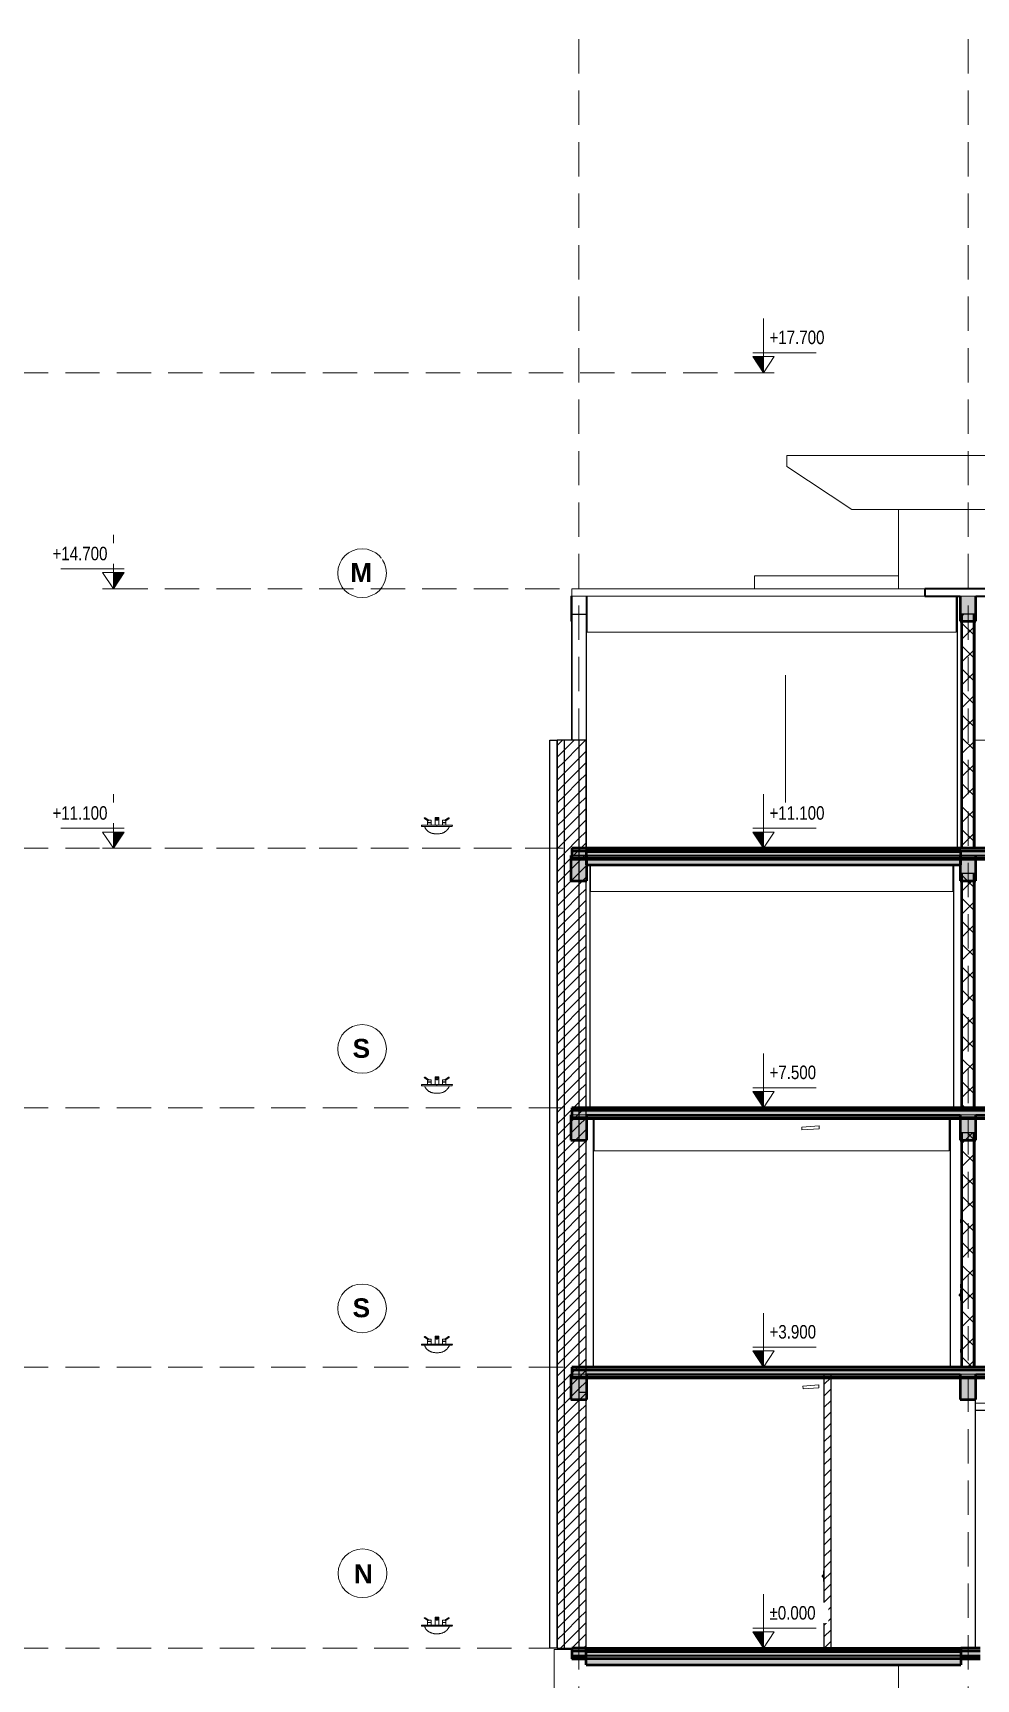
# Model space of a CAD drawing. Header units: millimetres. Extents: x -20510 to 108935, y -243239 to 20306.
# Drawn here: x 57424 to 70511, y -96429 to -73585 of the extents above; entities that cross this region are included whole.
import ezdxf

# ---------------------------------------------------------------- set-up
doc = ezdxf.new("R2010")
doc.units = ezdxf.units.MM
doc.linetypes.add('Hidden', pattern=[714.375, 476.25, -238.125])
for name, color, linetype, lineweight in [('A-ANNO-NOTE', 2, 'Continuous', 9), ('A-DETL', 8, 'Continuous', 9), ('A-DOOR', 2, 'Continuous', 18), ('A-FLOR', 7, 'Continuous', 9), ('A-FLOR-LEVL', 8, 'Continuous', 9), ('A-FLOR-MCUT', 7, 'Continuous', 50), ('A-FLOR-PATT', 8, 'Continuous', 9), ('A-WALL', 7, 'Continuous', 25), ('A-WALL-PATT', 8, 'Continuous', 18), ('G-IMPT', 8, 'Continuous', 9), ('P-SANR-FIXT', 3, 'Continuous', 9), ('S-BEAM', 7, 'Continuous', 9), ('S-COLS', 7, 'Continuous', 25), ('S-FNDN', 7, 'Continuous', 9), ('S-GRID', 1, 'Continuous', 9)]:
    doc.layers.add(name, color=color, linetype=linetype, lineweight=lineweight)
doc.styles.add('Arial', font='arial.ttf', dxfattribs={"width": 0.8, "height": 250})
doc.styles.add('Arial_B', font='arialbd.ttf', dxfattribs={"height": 262.5})
pattern_1 = [(45, (80767.21, -89999.29), (-79.5495, 79.5495), [])]
pattern_2 = [(0, (80767.206, -89999.29), (304.8, 76.2), [25.146, -203.454, 25.146, -203.454, -1219.2]), (0, (80767.206, -89999.29), (304.8, 76.2), [-457.2, 25.146, -432.054, 25.146, -203.454, -533.4]), (0, (80767.206, -89999.29), (304.8, 76.2), [-1143, 25.146, -127.254, 25.146, -355.854]), (120, (80881.506, -89961.19), (-218.39114, 225.86454), [25.146, -203.454, 25.146, -203.454, -1219.2]), (120, (80881.506, -89961.19), (-218.39114, 225.86454), [-457.2, 25.146, -432.054, 25.146, -203.454, -533.4]), (120, (80881.506, -89961.19), (-218.39114, 225.86454), [-1143, 25.146, -127.254, 25.146, -355.854]), (240, (80919.606, -89808.79), (-86.40886, -302.06454), [25.146, -203.454, 25.146, -203.454, -1219.2]), (240, (80919.606, -89808.79), (-86.40886, -302.06454), [-457.2, 25.146, -432.054, 25.146, -203.454, -533.4]), (240, (80919.606, -89808.79), (-86.40886, -302.06454), [-1143, 25.146, -127.254, 25.146, -355.854])]
pattern_3 = [(45, (80767.2, -89999.3), (-159.099, 159.099), []), (135, (80767.2, -89999.3), (-159.099, -159.099), [])]

# ---------------------------------------------------------------- blocks, each defined once
blk = doc.blocks.new('Sink - Cloakroom - 440 x 350mm-2348746-MẶT CẮT 4-4')
at = {"layer": 'P-SANR-FIXT'}
for p, q in [((-2186, 315), (-2183, 306)), ((-2181, 320), (-2181, 304)), ((-2174, 320), (-2181, 320)), ((-2174, 320), (-2181, 320)), ((-2181, 304), (-2174, 304)), ((-2181, 304), (-2174, 304)), ((-2170, 320), (-2174, 320)), ((-2170, 320), (-2174, 320)), ((-2174, 304), (-2011, 304)), ((-2174, 304), (-2160, 304)), ((-2156, 304), (-2133, 304)), ((-2144, 415), (-2095, 383)), ((-2082, 388), (-2135, 423)), ((-2133, 304), (-2103, 304)), ((-2099, 386), (-2099, 358)), ((-2049, 358), (-2099, 358)), ((-2099, 355), (-2099, 320)), ((-2099, 355), (-2049, 355)), ((-2097, 358), (-2097, 355)), ((-2095, 304), (-2060, 304)), ((-2049, 388), (-2086, 388)), ((-2060, 304), (-2021, 304)), ((-2051, 355), (-2051, 358)), ((-2049, 358), (-2049, 388)), ((-2049, 320), (-2049, 355)), ((-2011, 304), (-1970, 304)), ((-2008, 304), (-1970, 304)), ((-1995, 428), (-1995, 398)), ((-1945, 428), (-1995, 428)), ((-1985, 398), (-1995, 398)), ((-1995, 395), (-1995, 320)), ((-1995, 395), (-1985, 395)), ((-1993, 398), (-1993, 395)), ((-1970, 320), (-1993, 320)), ((-1970, 320), (-1993, 320)), ((-1985, 411), (-1985, 397)), ((-1985, 403), (-1985, 400)), ((-1947, 320), (-1970, 320)), ((-1947, 320), (-1970, 320)), ((-1970, 305), (-1970, 304)), ((-1970, 305), (-1970, 304)), ((-1970, 304), (-1932, 304)), ((-1970, 304), (-1929, 304)), ((-1956, 395), (-1945, 395)), ((-1955, 397), (-1955, 411)), ((-1955, 400), (-1955, 403)), ((-1945, 398), (-1955, 398)), ((-1947, 395), (-1947, 398)), ((-1945, 398), (-1945, 428)), ((-1945, 320), (-1945, 395)), ((-1929, 304), (-1766, 304)), ((-1919, 304), (-1880, 304)), ((-1894, 388), (-1894, 358)), ((-1857, 388), (-1894, 388)), ((-1844, 358), (-1894, 358)), ((-1894, 355), (-1894, 320)), ((-1894, 355), (-1844, 355)), ((-1892, 358), (-1892, 355)), ((-1880, 304), (-1845, 304)), ((-1808, 423), (-1861, 388)), ((-1848, 383), (-1799, 415)), ((-1846, 355), (-1846, 358)), ((-1844, 358), (-1844, 386)), ((-1844, 320), (-1844, 355)), ((-1837, 304), (-1807, 304)), ((-1807, 304), (-1785, 304)), ((-1780, 304), (-1766, 304)), ((-1766, 320), (-1770, 320)), ((-1766, 320), (-1770, 320)), ((-1759, 320), (-1766, 320)), ((-1766, 320), (-1759, 320)), ((-1766, 304), (-1759, 304)), ((-1766, 304), (-1759, 304)), ((-1759, 304), (-1759, 320)), ((-1757, 306), (-1754, 315)), ((-1970, 200), (-1988, 200)), ((-1970, 200), (-1976, 200)), ((-1952, 200), (-1970, 200)), ((-1964, 200), (-1970, 200))]:
    blk.add_line(p, q, dxfattribs=at)
at = {"layer": 'P-SANR-FIXT', "flags": 128}
for points in [[(-2186, 315), (-2186, 315), (-2186, 315), (-2186, 315), (-2186, 316), (-2186, 316), (-2186, 316), (-2186, 316), (-2186, 316), (-2186, 316), (-2186, 317), (-2186, 317), (-2186, 317), (-2186, 317), (-2186, 317), (-2186, 317), (-2186, 317), (-2186, 318), (-2186, 318), (-2186, 318), (-2185, 318), (-2185, 318), (-2185, 318), (-2185, 318), (-2185, 319), (-2185, 319), (-2185, 319), (-2185, 319), (-2185, 319), (-2185, 319), (-2184, 319), (-2184, 319), (-2184, 319), (-2184, 319), (-2184, 320), (-2184, 320), (-2184, 320), (-2183, 320), (-2183, 320), (-2183, 320), (-2183, 320), (-2183, 320), (-2183, 320), (-2182, 320), (-2182, 320), (-2182, 320), (-2182, 320)], [(-2181, 304), (-2181, 304), (-2181, 304), (-2181, 304), (-2182, 304), (-2182, 304), (-2182, 304), (-2182, 304), (-2182, 304), (-2182, 304), (-2182, 304), (-2182, 304), (-2182, 304), (-2182, 304), (-2182, 304), (-2182, 304), (-2183, 304), (-2183, 304), (-2183, 305), (-2183, 305), (-2183, 305), (-2183, 305), (-2183, 305), (-2183, 305), (-2183, 305), (-2183, 305), (-2183, 305), (-2183, 305), (-2183, 305), (-2183, 305), (-2183, 305), (-2183, 306), (-2183, 306), (-2183, 306)], [(-2182, 320), (-2182, 320), (-2181, 320), (-2180, 320), (-2179, 320)], [(-2175, 320), (-2177, 320), (-2179, 320), (-2180, 320), (-2181, 320), (-2182, 320), (-2182, 320)], [(-1970, 320), (-1978, 320), (-1986, 320), (-1995, 320), (-2003, 320), (-2011, 320), (-2019, 320), (-2027, 320), (-2035, 320), (-2042, 320), (-2050, 320), (-2058, 320), (-2065, 320), (-2072, 320), (-2079, 320), (-2086, 320), (-2093, 320), (-2100, 320), (-2106, 320), (-2112, 320), (-2118, 320), (-2124, 320), (-2130, 320), (-2135, 320), (-2140, 320), (-2145, 320), (-2149, 320), (-2153, 320), (-2157, 320), (-2161, 320), (-2164, 320), (-2167, 320), (-2170, 320), (-2172, 320), (-2174, 320), (-2175, 320)], [(-2135, 423), (-2136, 423), (-2137, 424), (-2138, 424), (-2139, 424), (-2140, 423), (-2141, 423), (-2142, 422), (-2143, 422), (-2144, 421), (-2145, 420), (-2145, 419)], [(-2145, 419), (-2145, 418), (-2145, 417), (-2145, 417), (-2145, 416), (-2144, 415), (-2143, 415), (-2142, 415), (-2141, 415), (-2140, 415), (-2139, 415), (-2138, 415), (-2137, 416), (-2136, 417), (-2135, 417), (-2135, 418), (-2134, 419)], [(-2035, 207), (-2041, 209), (-2047, 211), (-2053, 213), (-2059, 215), (-2064, 218), (-2070, 221), (-2075, 224), (-2081, 227), (-2086, 230), (-2091, 234), (-2096, 238), (-2101, 242), (-2105, 246), (-2110, 251), (-2114, 256), (-2118, 260), (-2122, 265), (-2125, 270), (-2129, 276), (-2132, 281), (-2135, 287), (-2138, 292), (-2140, 298), (-2143, 304), (-2143, 304)], [(-2134, 419), (-2134, 420), (-2134, 421), (-2134, 422), (-2135, 422), (-2135, 423)], [(-1955, 412), (-1955, 413), (-1956, 415), (-1957, 416), (-1958, 418), (-1960, 419), (-1962, 420), (-1967, 421), (-1973, 421), (-1976, 421), (-1979, 420), (-1981, 418), (-1983, 417), (-1984, 416), (-1984, 415), (-1985, 413), (-1985, 412)], [(-1985, 403), (-1985, 410), (-1985, 411)], [(-1985, 411), (-1985, 410), (-1985, 403)], [(-1955, 400), (-1955, 402), (-1956, 403), (-1958, 405), (-1959, 406), (-1962, 407), (-1964, 408), (-1967, 408), (-1970, 408), (-1973, 408), (-1976, 408), (-1978, 407), (-1981, 406), (-1983, 405), (-1984, 403), (-1985, 402), (-1985, 400)], [(-1985, 400), (-1985, 399), (-1984, 397), (-1983, 396), (-1981, 395), (-1978, 394), (-1976, 393), (-1973, 393), (-1970, 393), (-1967, 393), (-1964, 393), (-1962, 394), (-1959, 395), (-1958, 396), (-1956, 397), (-1955, 399), (-1955, 400)], [(-1766, 320), (-1768, 320), (-1770, 320), (-1773, 320), (-1776, 320), (-1779, 320), (-1783, 320), (-1787, 320), (-1791, 320), (-1795, 320), (-1800, 320), (-1805, 320), (-1810, 320), (-1816, 320), (-1821, 320), (-1827, 320), (-1834, 320), (-1840, 320), (-1847, 320), (-1853, 320), (-1860, 320), (-1867, 320), (-1875, 320), (-1882, 320), (-1890, 320), (-1897, 320), (-1905, 320), (-1913, 320), (-1921, 320), (-1929, 320), (-1937, 320), (-1945, 320), (-1953, 320), (-1962, 320), (-1970, 320), (-1970, 320)], [(-1970, 306), (-1970, 310), (-1970, 315)], [(-1955, 411), (-1955, 410), (-1955, 403)], [(-1955, 403), (-1955, 410), (-1955, 411)], [(-1797, 304), (-1800, 298), (-1802, 292), (-1805, 287), (-1808, 281), (-1811, 276), (-1815, 271), (-1818, 266), (-1822, 261), (-1826, 256), (-1830, 251), (-1835, 247), (-1839, 242), (-1844, 238), (-1849, 234), (-1854, 231), (-1859, 227), (-1864, 224), (-1870, 221), (-1876, 218), (-1881, 215), (-1887, 213), (-1893, 211), (-1899, 209), (-1905, 207), (-1905, 207)], [(-1808, 423), (-1808, 422), (-1809, 422), (-1809, 421), (-1809, 420), (-1809, 419)], [(-1809, 419), (-1809, 418), (-1808, 417), (-1807, 417), (-1806, 416), (-1805, 415), (-1804, 415), (-1803, 415), (-1802, 415), (-1801, 415), (-1800, 415), (-1799, 415), (-1799, 416), (-1798, 417), (-1798, 417), (-1798, 418), (-1798, 419)], [(-1798, 419), (-1799, 420), (-1799, 421), (-1800, 422), (-1801, 422), (-1802, 423), (-1803, 423), (-1804, 424), (-1805, 424), (-1806, 424), (-1807, 423), (-1808, 423)], [(-1758, 320), (-1758, 320), (-1759, 320), (-1760, 320), (-1761, 320), (-1763, 320), (-1766, 320)], [(-1761, 320), (-1760, 320), (-1759, 320), (-1758, 320), (-1758, 320)], [(-1757, 306), (-1757, 306), (-1757, 306), (-1757, 305), (-1757, 305), (-1757, 305), (-1757, 305), (-1757, 305), (-1757, 305), (-1757, 305), (-1757, 305), (-1757, 305), (-1757, 305), (-1757, 305), (-1757, 305), (-1757, 305), (-1758, 304), (-1758, 304), (-1758, 304), (-1758, 304), (-1758, 304), (-1758, 304), (-1758, 304), (-1758, 304), (-1758, 304), (-1758, 304), (-1758, 304), (-1758, 304), (-1759, 304), (-1759, 304), (-1759, 304), (-1759, 304), (-1759, 304), (-1759, 304)], [(-1758, 320), (-1758, 320), (-1758, 320), (-1758, 320), (-1757, 320), (-1757, 320), (-1757, 320), (-1757, 320), (-1757, 320), (-1757, 320), (-1757, 320), (-1756, 320), (-1756, 320), (-1756, 319), (-1756, 319), (-1756, 319), (-1756, 319), (-1756, 319), (-1755, 319), (-1755, 319), (-1755, 319), (-1755, 319), (-1755, 319), (-1755, 318), (-1755, 318), (-1755, 318), (-1755, 318), (-1755, 318), (-1754, 318), (-1754, 318), (-1754, 317), (-1754, 317), (-1754, 317), (-1754, 317), (-1754, 317), (-1754, 317), (-1754, 317), (-1754, 316), (-1754, 316), (-1754, 316), (-1754, 316), (-1754, 316), (-1754, 316), (-1754, 315), (-1754, 315), (-1754, 315), (-1754, 315)], [(-1988, 200), (-1997, 201), (-2006, 201), (-2015, 203), (-2023, 204), (-2032, 206), (-2035, 207)], [(-1905, 207), (-1914, 205), (-1923, 203), (-1932, 202), (-1941, 201), (-1949, 200), (-1952, 200)]]:
    blk.add_lwpolyline(points, dxfattribs=at)
at = {"layer": 'P-SANR-FIXT'}
for points, knots in [([(-2094, 383), (-2094, 383), (-2094, 382), (-2093, 382), (-2093, 382), (-2092, 382), (-2091, 382), (-2090, 382), (-2090, 382), (-2090, 383), (-2089, 383), (-2089, 383), (-2089, 383), (-2088, 383), (-2088, 383), (-2088, 384), (-2088, 384), (-2087, 384), (-2087, 384), (-2087, 385), (-2086, 385), (-2086, 385), (-2086, 385), (-2086, 386), (-2086, 386), (-2086, 387), (-2086, 387)], [-0.6666667, -0.6666667, -0.6666667, -0.6666667, -0.6388889, -0.6111111, -0.5555556, -0.4444444, -0.4166667, -0.3888889, -0.3611111, -0.3333333, -0.3194444, -0.3055556, -0.2777778, -0.25, -0.2361111, -0.2222222, -0.2083333, -0.1944444, -0.1666667, -0.1388889, -0.125, -0.1111111, -0.0972222, -0.0833333, -0.0555556, 0, 0, 0, 0]), ([(-1985, 395), (-1984, 394), (-1984, 394), (-1983, 393), (-1983, 392), (-1982, 392), (-1981, 391), (-1981, 391), (-1980, 391), (-1980, 390), (-1979, 390), (-1979, 390), (-1978, 389), (-1976, 389), (-1972, 388), (-1968, 388), (-1964, 389), (-1962, 389), (-1961, 390), (-1960, 390), (-1960, 391), (-1959, 391), (-1959, 391), (-1958, 392), (-1957, 392), (-1957, 393), (-1956, 394), (-1956, 394), (-1956, 395)], [-1, -1, -1, -1, -0.95, -0.925, -0.9, -0.875, -0.85, -0.825, -0.8125, -0.8, -0.775, -0.75, -0.725, -0.7, -0.6, -0.4, -0.3, -0.25, -0.225, -0.2, -0.1875, -0.175, -0.15, -0.125, -0.1, -0.075, -0.05, 0, 0, 0, 0]), ([(-1970, 315), (-1970, 316), (-1970, 317), (-1970, 319), (-1970, 320), (-1970, 320), (-1970, 320), (-1970, 320)], [-1, -1, -1, -1, -0.75, -0.5, -0.25, -0.125, 0, 0, 0, 0]), ([(-1857, 387), (-1857, 387), (-1857, 386), (-1857, 386), (-1857, 385), (-1857, 385), (-1857, 385), (-1856, 385), (-1856, 384), (-1856, 384), (-1856, 384), (-1855, 384), (-1855, 383), (-1855, 383), (-1855, 383), (-1854, 383), (-1854, 383), (-1854, 383), (-1853, 382), (-1853, 382), (-1852, 382), (-1851, 382), (-1850, 382), (-1850, 382), (-1849, 382), (-1849, 383), (-1849, 383)], [-1, -1, -1, -1, -0.9444444, -0.9166667, -0.9027778, -0.8888889, -0.875, -0.8611111, -0.8333333, -0.8055556, -0.7916667, -0.7777778, -0.7638889, -0.75, -0.7222222, -0.6944444, -0.6805556, -0.6666667, -0.6388889, -0.6111111, -0.5555556, -0.4444444, -0.4166667, -0.3888889, -0.3611111, -0.3333333, -0.3333333, -0.3333333, -0.3333333])]:
    blk.add_open_spline(points, degree=3, knots=knots, dxfattribs=at)
for points in [[(-2086, 387), (-2086, 387), (-2086, 388), (-2086, 388), (-2086, 388)], [(-2086, 388), (-2085, 388), (-2085, 388), (-2084, 388)], [(-1985, 397), (-1985, 397), (-1985, 396), (-1985, 395), (-1985, 395)], [(-1970, 304), (-1970, 304), (-1970, 305), (-1970, 305), (-1970, 306)], [(-1970, 304), (-1970, 304), (-1970, 304), (-1970, 304)], [(-1955, 395), (-1955, 395), (-1955, 396), (-1955, 397), (-1955, 397)], [(-1859, 388), (-1858, 388), (-1858, 388), (-1857, 388)], [(-1857, 388), (-1857, 388), (-1857, 388), (-1857, 387), (-1857, 387)]]:
    blk.add_open_spline(points, degree=3, dxfattribs=at)
blk = doc.blocks.new('CỬA 1 CÁNH EROWINDOW_có ô chết_ - D5_800x2200-2361511-MẶT CẮT 4-4')
at = {"layer": 'A-DOOR'}
for p, q in [((3400, 2050), (3397, 2050)), ((3400, 2050), (3397, 2050)), ((3397, 2040), (3397, 2050)), ((3397, 2050), (3397, 2049)), ((3397, 2040), (3397, 2012)), ((3397, 2002), (3397, 2012)), ((3397, 2003), (3397, 2002)), ((3397, 2002), (3400, 2002)), ((3397, 2002), (3400, 2002)), ((3400, 1150), (3397, 1150)), ((3400, 1150), (3397, 1150)), ((3397, 1140), (3397, 1150)), ((3397, 1150), (3397, 1149)), ((3377, 1008), (3377, 991)), ((3377, 992), (3377, 991)), ((3394, 1015), (3388, 1015)), ((3388, 1015), (3388, 1000)), ((3388, 1000), (3388, 985)), ((3388, 985), (3394, 985)), ((3400, 1075), (3394, 1075)), ((3394, 1075), (3394, 1055)), ((3394, 945), (3394, 1055)), ((3394, 945), (3394, 925)), ((3394, 925), (3400, 925)), ((3397, 1140), (3397, 1112)), ((3397, 1102), (3397, 1112)), ((3397, 1103), (3397, 1102)), ((3397, 1102), (3400, 1102)), ((3397, 1102), (3400, 1102)), ((3400, 250), (3397, 250)), ((3400, 250), (3397, 250)), ((3397, 240), (3397, 250)), ((3397, 250), (3397, 249)), ((3397, 240), (3397, 212)), ((3397, 202), (3397, 212)), ((3397, 203), (3397, 202)), ((3397, 202), (3400, 202)), ((3397, 202), (3400, 202))]:
    blk.add_line(p, q, dxfattribs=at)
for points in [[(3377, 1009), (3377, 1009), (3377, 1009), (3378, 1010)], [(3378, 1011), (3379, 1012), (3380, 1013), (3382, 1013), (3383, 1013)], [(3378, 989), (3379, 988), (3380, 987), (3382, 987), (3383, 987)], [(3383, 1013), (3383, 1013), (3385, 1013), (3386, 1012), (3387, 1011)], [(3383, 987), (3383, 987), (3385, 987), (3386, 988), (3387, 989)], [(3388, 1010), (3388, 1009), (3388, 1009), (3388, 1009)]]:
    blk.add_open_spline(points, degree=3, dxfattribs=at)
blk = doc.blocks.new('CỬA 1 CÁNH EROWINDOW_có ô chết_ - D4_1000x2200-2361184-MẶT CẮT 4-4')
at = {"layer": 'A-DOOR'}
for p, q in [((5300, 5950), (5297, 5950)), ((5300, 5950), (5297, 5950)), ((5297, 5940), (5297, 5950)), ((5297, 5950), (5297, 5949)), ((5297, 5940), (5297, 5912)), ((5297, 5902), (5297, 5912)), ((5297, 5903), (5297, 5902)), ((5297, 5902), (5300, 5902)), ((5297, 5902), (5300, 5902)), ((5300, 5050), (5297, 5050)), ((5300, 5050), (5297, 5050)), ((5297, 5040), (5297, 5050)), ((5297, 5050), (5297, 5049)), ((5297, 5040), (5297, 5012)), ((5277, 4908), (5277, 4905)), ((5277, 4904), (5277, 4891)), ((5277, 4892), (5277, 4891)), ((5294, 4915), (5288, 4915)), ((5288, 4915), (5288, 4900)), ((5288, 4900), (5288, 4885)), ((5288, 4885), (5294, 4885)), ((5300, 4975), (5294, 4975)), ((5294, 4975), (5294, 4955)), ((5294, 4845), (5294, 4955)), ((5294, 4845), (5294, 4825)), ((5294, 4825), (5300, 4825)), ((5297, 5002), (5297, 5012)), ((5297, 5003), (5297, 5002)), ((5297, 5002), (5300, 5002)), ((5297, 5002), (5300, 5002)), ((5300, 4150), (5297, 4150)), ((5300, 4150), (5297, 4150)), ((5297, 4140), (5297, 4150)), ((5297, 4150), (5297, 4149)), ((5297, 4140), (5297, 4112)), ((5297, 4102), (5297, 4112)), ((5297, 4103), (5297, 4102)), ((5297, 4102), (5300, 4102)), ((5297, 4102), (5300, 4102))]:
    blk.add_line(p, q, dxfattribs=at)
for points in [[(5277, 4909), (5277, 4909), (5277, 4909), (5278, 4910)], [(5278, 4911), (5279, 4912), (5280, 4913), (5282, 4913), (5283, 4913)], [(5283, 4913), (5283, 4913), (5285, 4913), (5286, 4912), (5287, 4911)], [(5288, 4910), (5288, 4909), (5288, 4909), (5288, 4909)]]:
    blk.add_open_spline(points, degree=3, dxfattribs=at)
for points, knots in [([(5278, 4889), (5279, 4888), (5280, 4887), (5282, 4887), (5283, 4887)], [0.3884041, 0.3884041, 0.3884041, 0.3884041, 0.6666667, 1, 1, 1, 1]), ([(5283, 4887), (5283, 4887), (5285, 4887), (5286, 4888), (5287, 4889)], [0, 0, 0, 0, 0.3333333, 0.6115959, 0.6115959, 0.6115959, 0.6115959])]:
    blk.add_open_spline(points, degree=3, knots=knots, dxfattribs=at)
blk = doc.blocks.new('M_Concrete-Rectangular-Column - COT200X200-2391835-MẶT CẮT 4-4')
at = {"layer": 'S-COLS'}
for p, q in [((-100, 14600), (-100, 12600)), ((100, 14600), (100, 11100))]:
    blk.add_line(p, q, dxfattribs=at)
blk = doc.blocks.new('M_Concrete-Rectangular-Column - COT220X300-2391836-MẶT CẮT 4-4')
at = {"layer": 'S-COLS'}
blk.add_line((200, 7350), (200, 3900), dxfattribs=at)
blk = doc.blocks.new('M_Concrete-Rectangular-Column - COT200X250-2391837-MẶT CẮT 4-4')
at = {"layer": 'S-COLS'}
blk.add_line((150, 10870), (150, 7500), dxfattribs=at)
blk = doc.blocks.new('M_Concrete-Rectangular-Column - COT250X350-2391838-MẶT CẮT 4-4')
at = {"layer": 'S-COLS'}
blk.add_line((5150, 7350), (5150, 3900), dxfattribs=at)
blk = doc.blocks.new('M_Concrete-Rectangular-Column - COT220X300-2391839-MẶT CẮT 4-4')
at = {"layer": 'S-COLS'}
blk.add_line((5200, 10870), (5200, 7500), dxfattribs=at)
blk = doc.blocks.new('M_Concrete-Rectangular-Column - COT200X250-2391840-MẶT CẮT 4-4')
at = {"layer": 'S-COLS'}
blk.add_line((5250, 14600), (5250, 11100), dxfattribs=at)
blk = doc.blocks.new('Mat_Tien_3dsMax - Sync_3dsMax_To_Revit-2401403-MẶT CẮT 4-4')
at = {"layer": 'G-IMPT'}
for p, q in [((6600, 16550), (2886, 16550)), ((2886, 16550), (2886, 16400)), ((7700, 16550), (6600, 16550)), ((3786, 15800), (2886, 16400)), ((3786, 15800), (4435, 15800)), ((4435, 15800), (4435, 14700)), ((6600, 15800), (4435, 15800)), ((4435, 15800), (6600, 15800)), ((7700, 15800), (6600, 15800)), ((6600, 15800), (7700, 15800)), ((2436, 14700), (2436, 14880)), ((4435, 14880), (2436, 14880)), ((5237, 14480), (5250, 14480)), ((5510, 14480), (5513, 14480)), ((7687, 14480), (7690, 14480)), ((6600, 12600), (5500, 12600)), ((7700, 12600), (6600, 12600)), ((6600, 3450), (6600, 3400)), ((6600, 3400), (6600, 3450)), ((5500, 3400), (6600, 3400)), ((6600, 3400), (7699, 3400)), ((-342, -20), (-342, -750)), ((-101, -20), (-342, -20)), ((13542, -750), (13542, -150)), ((4436, -750), (4436, -230)), ((4436, -230), (4436, -750)), ((8440, -750), (8440, -230)), ((8763, -750), (8763, -230)), ((-342, -750), (4436, -750)), ((4436, -750), (8440, -750)), ((6596, -750), (6596, -750)), ((6596, -750), (6596, -750)), ((6596, -750), (6596, -750)), ((6596, -750), (6596, -750)), ((6596, -750), (6596, -750)), ((6596, -750), (6596, -750)), ((6596, -750), (6596, -750)), ((6596, -750), (6596, -750)), ((6597, -750), (6598, -750)), ((6597, -750), (6598, -750)), ((6597, -750), (6598, -750)), ((6597, -750), (6598, -750)), ((6599, -750), (6598, -750)), ((6598, -750), (6599, -750)), ((6599, -750), (6598, -750)), ((6598, -750), (6599, -750)), ((6600, -750), (6600, -750)), ((6600, -750), (6600, -750)), ((6600, -750), (6600, -750)), ((6600, -750), (6600, -750)), ((6600, -750), (6600, -750)), ((6600, -750), (6600, -750)), ((6600, -750), (6600, -750)), ((6600, -750), (6600, -750)), ((8440, -750), (8763, -750)), ((8763, -750), (13542, -750))]:
    blk.add_line(p, q, dxfattribs=at)
blk = doc.blocks.new('Mat_Tien_3dsMax - Mat_Tien_3dsMax-2387879-MẶT CẮT 4-4')
blk.add_blockref('Mat_Tien_3dsMax - Sync_3dsMax_To_Revit-2401403-MẶT CẮT 4-4', (0, 0))
blk = doc.blocks.new('Level - _-000-1742762-MẶT CẮT 4-4')
at = {"layer": 'A-FLOR-LEVL'}
blk.add_hatch(color=256, dxfattribs=at).paths.add_polyline_path([(-15699, 225), (-15699, 0), (-15549, 225)])
for p, q in [((-15699, 0), (-15699, 750)), ((-15549, 277), (-16428, 277)), ((-15699, 0), (-15849, 225)), ((-15549, 225), (-15849, 225)), ((-15549, 0), (-15849, 0)), ((-15699, 0), (-15549, 225)), ((-15699, 225), (-15549, 225)), ((-15549, 225), (-15699, 0)), ((-15699, 0), (-15699, 225))]:
    blk.add_line(p, q, dxfattribs=at)
blk = doc.blocks.new('Level - 000_-1742766-MẶT CẮT 4-4')
at = {"layer": 'A-FLOR-LEVL'}
blk.add_hatch(color=256, dxfattribs=at).paths.add_polyline_path([(-15699, 4125), (-15699, 3900), (-15549, 4125)])
for p, q in [((-15699, 3900), (-15699, 4650)), ((-15549, 4177), (-16428, 4177)), ((-15699, 3900), (-15849, 4125)), ((-15549, 4125), (-15849, 4125)), ((-15699, 3900), (-15549, 4125)), ((-15699, 4125), (-15549, 4125)), ((-15549, 4125), (-15699, 3900)), ((-15699, 3900), (-15699, 4125)), ((-15549, 3900), (-15849, 3900))]:
    blk.add_line(p, q, dxfattribs=at)
blk = doc.blocks.new('GHI CHU VL_FULL - M-1415100-MẶT CẮT 4-4')
at = {"layer": 'A-ANNO-NOTE'}
blk.add_circle((-3008, 14918), 338, dxfattribs=at)

msp = doc.modelspace()

# ---------------------------------------------------------------- hatches: boundary and pattern name
at = {"layer": 'A-FLOR'}
for points in [[(70251.9, -84950), (70300.9, -84950), (70300.9, -84930), (65101.7, -84930), (65101.7, -84950), (69599.1, -84950)], [(68619.8, -96050), (70300.9, -96050), (70300.9, -96030), (65101.7, -96030), (65101.7, -96050), (68293.4, -96050)]]:
    msp.add_hatch(color=8, dxfattribs=at).paths.add_polyline_path(points)
at = {"layer": 'A-FLOR-PATT'}
h = msp.add_hatch(color=256, dxfattribs=at)
h.paths.add_polyline_path([(72210.4, -84940), (72902.6, -84940), (72902.6, -84900), (64901.8, -84900), (64901.8, -84940), (70904.7, -84940)])
h.paths.add_polyline_path([(78249.1, -84940), (78300.1, -84940), (78300.1, -84900), (78100.9, -84900), (78100.9, -84940), (78167.5, -84940)])
h.paths.add_polyline_path([(74501.7, -84940), (74501.7, -84900), (74401.7, -84900), (74401.7, -84940), (74495.3, -84940)])
h = msp.add_hatch(color=256, dxfattribs=at)
h.paths.add_polyline_path([(72210.4, -85040), (72902.6, -85040), (72902.6, -84940), (64901.8, -84940), (64901.8, -85040), (70904.7, -85040)])
h.paths.add_polyline_path([(78249.1, -85040), (78300.1, -85040), (78300.1, -84940), (78100.9, -84940), (78100.9, -85040)])
h.paths.add_polyline_path([(74501.7, -85040), (74501.7, -84940), (74401.7, -84940), (74401.7, -85040)])
for points in [[(66987.7, -85050), (70300.9, -85050), (70300.9, -84950), (65101.7, -84950), (65101.7, -85050), (65682.1, -85050)], [(70300.9, -96150), (70300.9, -96050), (65101.7, -96050), (65101.7, -96150), (70251.9, -96150)]]:
    msp.add_hatch(color=256, dxfattribs=at).paths.add_polyline_path(points)
at = {"layer": 'A-FLOR-PATT', "lineweight": 18}
h = msp.add_hatch(color=256, dxfattribs=at)
h.paths.add_polyline_path([(78249.1, -85050), (78300.1, -85050), (78300.1, -85040), (78100.9, -85040), (78100.9, -85050)])
h.paths.add_polyline_path([(65029.2, -85050), (72902.6, -85050), (72902.6, -85040), (64901.8, -85040), (64901.8, -85050)])
h.paths.add_polyline_path([(74501.7, -85050), (74501.7, -85040), (74401.7, -85040), (74401.7, -85050)])
for points in [[(70300.9, -85130), (70300.9, -85050), (65101.7, -85050), (65101.7, -85130), (70251.9, -85130)], [(68946.2, -96230), (70300.9, -96230), (70300.9, -96150), (65101.7, -96150), (65101.7, -96230), (68293.4, -96230)]]:
    msp.add_hatch(color=256, dxfattribs=at).paths.add_polyline_path(points)
at = {"layer": 'A-FLOR-PATT'}
h = msp.add_hatch(color=256, dxfattribs=at)
h.paths.add_polyline_path([(70904.7, -88540), (72902.6, -88540), (72902.6, -88500), (64901.8, -88500), (64901.8, -88540), (70578.3, -88540)])
h.paths.add_polyline_path([(78249.1, -88540), (78300.1, -88540), (78300.1, -88500), (78100.9, -88500), (78100.9, -88540), (78167.5, -88540)])
h.paths.add_polyline_path([(74501.7, -88540), (74501.7, -88500), (74401.7, -88500), (74401.7, -88540), (74495.3, -88540)])
h = msp.add_hatch(color=256, dxfattribs=at)
h.paths.add_polyline_path([(70904.7, -88640), (72902.6, -88640), (72902.6, -88540), (64901.8, -88540), (64901.8, -88640), (70578.3, -88640)])
h.paths.add_polyline_path([(78300.1, -88640), (78300.1, -88540), (78100.9, -88540), (78100.9, -88640), (78249.1, -88640)])
h.paths.add_polyline_path([(74495.3, -88640), (74501.7, -88640), (74501.7, -88540), (74401.7, -88540), (74401.7, -88640)])
at = {"layer": 'A-FLOR-PATT', "lineweight": 18}
h = msp.add_hatch(color=256, dxfattribs=at)
h.paths.add_polyline_path([(70578.3, -88650), (72902.6, -88650), (72902.6, -88640), (64901.8, -88640), (64901.8, -88650), (70251.9, -88650)])
h.paths.add_polyline_path([(78249.1, -88650), (78300.1, -88650), (78300.1, -88640), (78100.9, -88640), (78100.9, -88650)])
h.paths.add_polyline_path([(74501.7, -88650), (74501.7, -88640), (74401.7, -88640), (74401.7, -88650), (74495.3, -88650)])
at = {"layer": 'A-FLOR-PATT'}
h = msp.add_hatch(color=256, dxfattribs=at)
h.paths.add_polyline_path([(78249.1, -92140), (78300.1, -92140), (78300.1, -92100), (78100.9, -92100), (78100.9, -92140), (78167.5, -92140)])
h.paths.add_polyline_path([(65029.2, -92140), (72902.6, -92140), (72902.6, -92100), (64901.8, -92100), (64901.8, -92140)])
h.paths.add_polyline_path([(74495.3, -92140), (74501.7, -92140), (74501.7, -92100), (74401.7, -92100), (74401.7, -92140)])
h = msp.add_hatch(color=256, dxfattribs=at)
h.paths.add_polyline_path([(64901.8, -92240), (72902.6, -92240), (72902.6, -92140), (64901.8, -92140.3), (64901.8, -92225.1)])
h.paths.add_polyline_path([(78300.1, -92240), (78300.1, -92140), (78100.9, -92140.3), (78100.9, -92240), (78249.1, -92240)])
h.paths.add_polyline_path([(74501.7, -92240), (74501.7, -92140), (74401.7, -92140.3), (74401.7, -92240)])
at = {"layer": 'A-FLOR-PATT', "lineweight": 18}
h = msp.add_hatch(color=256, dxfattribs=at)
h.paths.add_polyline_path([(78249.1, -92250), (78300.1, -92250), (78300.1, -92240), (78100.9, -92240), (78100.9, -92250)])
h.paths.add_polyline_path([(64947.6, -92250), (72902.6, -92250), (72902.6, -92240), (64901.8, -92240), (64901.8, -92250)])
h.paths.add_polyline_path([(74401.7, -92250), (74501.7, -92250), (74501.7, -92240), (74401.7, -92240)])
at = {"layer": 'A-FLOR-PATT'}
h = msp.add_hatch(color=256, dxfattribs=at)
h.paths.add_polyline_path([(78249.1, -96040), (78300.1, -96040), (78300.1, -96000), (78100.9, -96000), (78100.9, -96040), (78167.5, -96040)])
h.paths.add_polyline_path([(64947.6, -96040), (65101.7, -96040), (65101.7, -96000), (64901.8, -96000), (64901.8, -96040)])
h.paths.add_polyline_path([(70300.9, -96040), (70569, -96040), (70569, -96000), (70300.9, -96000)])
h.paths.add_polyline_path([(74495.3, -96040), (74501.7, -96040), (74501.7, -96000), (74401.7, -96000), (74401.7, -96040), (74413.7, -96040)])
h.paths.add_polyline_path([(70789, -96040), (72902.6, -96040), (72902.6, -96000), (70789, -96000), (70789, -96007.5)])
h = msp.add_hatch(color=256, dxfattribs=at)
h.paths.add_polyline_path([(72536.8, -96140), (72902.6, -96140), (72902.6, -96040), (70789, -96040), (70789, -96140), (72210.4, -96140)])
h.paths.add_polyline_path([(65029.2, -96140), (65101.7, -96140), (65101.7, -96040), (64901.8, -96040), (64901.8, -96140)])
h.paths.add_polyline_path([(70300.9, -96140), (70569, -96140), (70569, -96040), (70300.9, -96040), (70300.9, -96044.4)])
h.paths.add_polyline_path([(78300.1, -96140), (78300.1, -96040), (78100.9, -96040), (78100.9, -96140)])
h.paths.add_polyline_path([(74501.7, -96140), (74501.7, -96040), (74401.7, -96040), (74401.7, -96140), (74495.3, -96140)])
at = {"layer": 'A-FLOR-PATT', "lineweight": 18}
h = msp.add_hatch(color=256, dxfattribs=at)
h.paths.add_polyline_path([(78100.9, -96150), (78300.1, -96150), (78300.1, -96140), (78100.9, -96140)])
h.paths.add_polyline_path([(65101.7, -96150), (65101.7, -96140), (64901.8, -96140), (64901.8, -96150), (65029.2, -96150)])
h.paths.add_polyline_path([(70300.9, -96150), (70569, -96150), (70569, -96140), (70300.9, -96140)])
h.paths.add_polyline_path([(74495.3, -96150), (74501.7, -96150), (74501.7, -96140), (74401.7, -96140), (74401.7, -96150)])
h.paths.add_polyline_path([(70789, -96150), (72902.6, -96150), (72902.6, -96140), (70789, -96140), (70789, -96148.1)])
at = {"layer": 'A-WALL-PATT', "lineweight": 18}
h = msp.add_hatch(dxfattribs=at)
h.set_pattern_fill('FP_2', color=256, style=0, pattern_type=2)
h.set_pattern_definition(pattern_2)
h.paths.add_polyline_path([(70315, -84900), (70315, -81650), (70300, -81650), (70300, -84900)])
h = msp.add_hatch(dxfattribs=at)
h.set_pattern_fill('FP_3', color=256, style=0, pattern_type=2)
h.set_pattern_definition(pattern_3)
h.paths.add_polyline_path([(70333.5, -84900), (70485, -84900), (70485, -81650), (70315, -81650), (70315, -84900)])
h = msp.add_hatch(dxfattribs=at)
h.set_pattern_fill('FP_2', color=256, style=0, pattern_type=2)
h.set_pattern_definition(pattern_2)
h.paths.add_polyline_path([(70500, -84900), (70500, -81650), (70485, -81650), (70485, -84900)])
h = msp.add_hatch(dxfattribs=at)
h.set_pattern_fill('FP_1', color=256, style=0, pattern_type=2)
h.set_pattern_definition(pattern_1)
h.paths.add_polyline_path([(64702.8, -96000), (64799, -96000), (64799, -83400), (64699, -83400), (64699, -96000)])
h = msp.add_hatch(dxfattribs=at)
h.set_pattern_fill('FP_1', color=256, style=0, pattern_type=2)
h.set_pattern_definition(pattern_1)
h.paths.add_polyline_path([(64999, -96000), (64999, -83400), (64799, -83400), (64799, -96000), (64947.6, -96000)])
h = msp.add_hatch(dxfattribs=at)
h.set_pattern_fill('FP_1', color=256, style=0, pattern_type=2)
h.set_pattern_definition(pattern_1)
h.paths.add_polyline_path([(65099, -96000), (65099, -83400), (64999, -83400), (64999, -96000), (65029.2, -96000)])
h = msp.add_hatch(dxfattribs=at)
h.set_pattern_fill('FP_2', color=256, style=0, pattern_type=2)
h.set_pattern_definition(pattern_2)
h.paths.add_polyline_path([(70315, -88500), (70315, -85250), (70300, -85250), (70300, -88500)])
h = msp.add_hatch(dxfattribs=at)
h.set_pattern_fill('FP_3', color=256, style=0, pattern_type=2)
h.set_pattern_definition(pattern_3)
h.paths.add_polyline_path([(70333.5, -88500), (70485, -88500), (70485, -85250), (70315, -85250), (70315, -88500)])
h = msp.add_hatch(dxfattribs=at)
h.set_pattern_fill('FP_2', color=256, style=0, pattern_type=2)
h.set_pattern_definition(pattern_2)
h.paths.add_polyline_path([(70500, -88500), (70500, -85250), (70485, -85250), (70485, -88500)])
h = msp.add_hatch(dxfattribs=at)
h.set_pattern_fill('FP_2', color=256, style=0, pattern_type=2)
h.set_pattern_definition(pattern_2)
h.paths.add_polyline_path([(70315, -92100), (70315, -88850), (70300, -88850), (70300, -92100)])
h = msp.add_hatch(dxfattribs=at)
h.set_pattern_fill('FP_3', color=256, style=0, pattern_type=2)
h.set_pattern_definition(pattern_3)
h.paths.add_polyline_path([(70333.5, -92100), (70485, -92100), (70485, -88850), (70315, -88850), (70315, -92100)])
h = msp.add_hatch(dxfattribs=at)
h.set_pattern_fill('FP_2', color=256, style=0, pattern_type=2)
h.set_pattern_definition(pattern_2)
h.paths.add_polyline_path([(70500, -92100), (70500, -88850), (70485, -88850), (70485, -92100)])
h = msp.add_hatch(dxfattribs=at)
h.set_pattern_fill('FP_1', color=256, style=0, pattern_type=2)
h.set_pattern_definition(pattern_1)
h.paths.add_polyline_path([(68456.6, -96000), (68500, -96000), (68500, -92200), (68400, -92200), (68400, -96000)])
h = msp.add_hatch(dxfattribs=at)
h.set_pattern_fill('FP_1', color=256, style=0, pattern_type=2)
h.set_pattern_definition(pattern_1)
h.paths.add_polyline_path([(65099, -96000), (65099, -92450), (64999, -92450), (64999, -96000), (65029.2, -96000)])
at = {"layer": 'S-BEAM'}
for points in [[(70510, -81750), (70510, -81400), (70290, -81400), (70290, -81750)], [(64890, -85350), (65110, -85350), (65110, -85000), (64890, -85000), (64890, -85180.7)], [(70290, -85350), (70510, -85350), (70510, -85000), (70290, -85000), (70290, -85011)], [(64900, -88950), (65110, -88950), (65110, -88600), (64890, -88600), (64890, -88950)], [(70290, -88950), (70510, -88950), (70510, -88600), (70290, -88600), (70290, -88745.4)], [(64900, -92550), (65110, -92550), (65110, -92200), (64890, -92200), (64890, -92550)], [(70290, -92550), (70510, -92550), (70510, -92200), (70290, -92200), (70290, -92479.8)]]:
    msp.add_hatch(color=256, dxfattribs=at).paths.add_polyline_path(points)

# ---------------------------------------------------------------- linework, layer by layer
at = {"layer": 'A-DETL'}
for p, q in [((67866.3, -82500), (67866.3, -84372.8)), ((68093, -88768.7), (68332.5, -88751.9)), ((68095.8, -88808.6), (68093, -88768.7)), ((68335.2, -88791.8), (68095.8, -88808.6)), ((68332.5, -88751.9), (68335.2, -88791.8)), ((68107.9, -92363.4), (68327.3, -92348.1)), ((68110.6, -92403.3), (68107.9, -92363.4)), ((68330.1, -92388), (68110.6, -92403.3)), ((68327.3, -92348.1), (68330.1, -92388))]:
    msp.add_line(p, q, dxfattribs=at)
at = {"layer": 'A-FLOR', "color": 250, "lineweight": 50}
for p, q in [((72902.6, -84900), (64901.8, -84900)), ((64901.8, -84900), (64901.8, -85050)), ((70300.9, -84930), (65101.7, -84930)), ((65101.7, -84930), (65101.7, -85130)), ((70300.9, -85130), (70300.9, -84930)), ((64901.8, -85050), (72902.6, -85050)), ((65101.7, -85130), (70300.9, -85130)), ((72902.6, -88500), (64901.8, -88500)), ((64901.8, -88500), (64901.8, -88650)), ((64901.8, -88650), (72902.6, -88650)), ((72902.6, -92100), (64901.8, -92100)), ((64901.8, -92100), (64901.8, -92250)), ((64901.8, -92250), (72902.6, -92250)), ((65101.7, -96000), (64901.8, -96000)), ((64901.8, -96000), (64901.8, -96150)), ((64901.8, -96150), (65101.7, -96150)), ((65101.7, -96230), (65101.7, -96000)), ((70300.9, -96030), (65101.7, -96030)), ((70569, -96000), (70300.9, -96000)), ((70300.9, -96000), (70300.9, -96230)), ((70300.9, -96150), (70569, -96150)), ((65101.7, -96230), (70300.9, -96230))]:
    msp.add_line(p, q, dxfattribs=at)
at = {"layer": 'A-FLOR'}
for p in [(64899.1, -96000), (64901.8, -96150)]:
    msp.add_line(p, (64899.1, -96150), dxfattribs=at)
at = {"layer": 'A-FLOR-LEVL', "linetype": 'Hidden'}
for p, q in [((49301.4, -78300), (67561.3, -78300)), ((49301.4, -84900), (67561.3, -84900)), ((58540.6, -84900), (80240, -84900)), ((49301.4, -88500), (67561.3, -88500)), ((49301.4, -92100), (67561.3, -92100)), ((49301.4, -96000), (67561.3, -96000))]:
    msp.add_line(p, q, dxfattribs=at)
at = {"layer": 'A-FLOR-MCUT'}
for p, q in [((72902.6, -84940), (64901.8, -84940)), ((70300.9, -84950), (65101.7, -84950)), ((72902.6, -85040), (64901.8, -85040)), ((72902.6, -88540), (64901.8, -88540)), ((72902.6, -88640), (64901.8, -88640)), ((72902.6, -92140), (64901.8, -92140)), ((72902.6, -92240), (64901.8, -92240)), ((65101.7, -96040), (64901.8, -96040)), ((65101.7, -96140), (64901.8, -96140)), ((70300.9, -96050), (65101.7, -96050)), ((70300.9, -96150), (65101.7, -96150)), ((70569, -96040), (70300.9, -96040)), ((70569, -96140), (70300.9, -96140))]:
    msp.add_line(p, q, dxfattribs=at)
at = {"layer": 'A-WALL'}
for p, q in [((64900, -83400), (64900, -81650)), ((64900, -81650), (65100, -81650)), ((65100, -81650), (65100, -81800)), ((65112.7, -81800), (65100, -81800)), ((70250, -81800), (70237.3, -81800)), ((64599, -96000), (64599, -83400)), ((64599, -83400), (64699, -83400)), ((64694, -83400), (64694, -96000)), ((65162.7, -85400), (65150, -85400)), ((70200, -85400), (70187.3, -85400)), ((65212.7, -89000), (65200, -89000)), ((70150, -89000), (70137.3, -89000)), ((70500, -92550), (70500, -96000)), ((72699.1, -92700), (70500, -92700)), ((64699, -96000), (64599, -96000))]:
    msp.add_line(p, q, dxfattribs=at)
at = {"layer": 'A-WALL', "lineweight": 25}
for p, q in [((70300, -81650), (70300, -84900)), ((70500, -81650), (70300, -81650)), ((70500, -84900), (70500, -81650)), ((64699, -83400), (64699, -96000)), ((65099, -83400), (64699, -83400)), ((64799, -96000), (64799, -83400)), ((64999, -83400), (64999, -96000)), ((65099, -96000), (65099, -83400)), ((70300, -85250), (70300, -88500)), ((70500, -85250), (70300, -85250)), ((70500, -88500), (70500, -85250)), ((70300, -88850), (70300, -92100)), ((70500, -88850), (70300, -88850)), ((70500, -92100), (70500, -88850)), ((68400, -92200), (68400, -96000)), ((68500, -96000), (68500, -92200)), ((65099, -92450), (64999, -92450)), ((65099, -96000), (65099, -92450)), ((64699, -96000), (64901.8, -96000))]:
    msp.add_line(p, q, dxfattribs=at)
at = {"layer": 'A-WALL', "lineweight": 50}
for p, q in [((70315, -84900), (70315, -81650)), ((70485, -84900), (70485, -81650)), ((70315, -88500), (70315, -85250)), ((70485, -88500), (70485, -85250)), ((70315, -92100), (70315, -88850)), ((70485, -92100), (70485, -88850))]:
    msp.add_line(p, q, dxfattribs=at)
at = {"layer": 'S-BEAM'}
for p, q in [((64900, -81400), (64890, -81400)), ((64890, -81400), (64890, -81750)), ((65110, -81750), (65110, -81400)), ((65112.7, -81900), (65112.7, -81400)), ((70237.3, -81400), (70237.3, -81900)), ((70510, -81400), (70290, -81400)), ((64890, -81750), (64900, -81750)), ((65100, -81750), (65110, -81750)), ((65112.7, -81900), (70237.3, -81900)), ((65110, -85000), (64900, -85000)), ((65162.7, -85500), (65162.7, -85130)), ((70187.3, -85130), (70187.3, -85500)), ((70510, -85000), (70290, -85000)), ((65162.7, -85500), (70187.3, -85500)), ((65110, -88600), (64900, -88600)), ((70510, -88600), (70290, -88600)), ((65212.7, -89100), (65212.7, -88650)), ((70137.3, -88650), (70137.3, -89100)), ((65212.7, -89100), (70137.3, -89100)), ((65110, -92200), (64900, -92200)), ((70510, -92200), (70290, -92200))]:
    msp.add_line(p, q, dxfattribs=at)
at = {"layer": 'S-BEAM', "lineweight": 50}
for p, q in [((70290, -81400), (70290, -81750)), ((70510, -81750), (70510, -81400)), ((70290, -81750), (70510, -81750)), ((64900, -85000), (64890, -85000)), ((64890, -85000), (64890, -85350)), ((65110, -85350), (65110, -85000)), ((70290, -85000), (70290, -85350)), ((70510, -85350), (70510, -85000)), ((64890, -85350), (65110, -85350)), ((70290, -85350), (70510, -85350)), ((64900, -88600), (64890, -88600)), ((64890, -88600), (64890, -88950)), ((65110, -88950), (65110, -88600)), ((70290, -88600), (70290, -88950)), ((70510, -88950), (70510, -88600)), ((64890, -88950), (65110, -88950)), ((70290, -88950), (70510, -88950)), ((64900, -92200), (64890, -92200)), ((64890, -92200), (64890, -92550)), ((65110, -92550), (65110, -92200)), ((70290, -92200), (70290, -92550)), ((70510, -92550), (70510, -92200)), ((64890, -92550), (65110, -92550)), ((70290, -92550), (70510, -92550))]:
    msp.add_line(p, q, dxfattribs=at)
at = {"layer": 'S-FNDN'}
for p, q in [((64900, -81300), (64900, -81400)), ((64900, -81300), (69800, -81300)), ((69800, -81400), (64900, -81400)), ((70290, -81400), (70510, -81400)), ((64900, -85000), (64901.8, -85000)), ((64900, -88600), (65110, -88600)), ((70290, -88600), (70510, -88600)), ((64900, -92200), (65110, -92200)), ((70290, -92200), (70510, -92200)), ((64901.8, -96100), (64899.1, -96100))]:
    msp.add_line(p, q, dxfattribs=at)
at = {"layer": 'S-FNDN', "lineweight": 35}
for p, q in [((78300, -81300), (69800, -81300)), ((69800, -81300), (69800, -81400)), ((69800, -81400), (70290, -81400)), ((70510, -81400), (72690, -81400)), ((64900, -84900), (64900, -85000)), ((78100.9, -84900), (64900, -84900)), ((64901.8, -85000), (78300.1, -85000)), ((78100.9, -88500), (64900, -88500)), ((64900, -88500), (64900, -88600)), ((65110, -88600), (70290, -88600)), ((70510, -88600), (72690, -88600)), ((78100.9, -92100), (64900, -92100)), ((64900, -92100), (64900, -92200)), ((65110, -92200), (70290, -92200)), ((70510, -92200), (72690, -92200)), ((64901.8, -96100), (70569, -96100)), ((70300.9, -96000), (65101.7, -96000))]:
    msp.add_line(p, q, dxfattribs=at)
at = {"layer": 'S-GRID', "linetype": 'Hidden'}
for p, q in [((65000, -99151.5), (65000, -73585.4)), ((70400, -99151.5), (70400, -73585.4))]:
    msp.add_line(p, q, dxfattribs=at)

# ---------------------------------------------------------------- block references
at = {"layer": 'A-ANNO-NOTE'}
for p in [(65000, -96000), (65000, -102602.6), (65000, -106202.6)]:
    msp.add_blockref('GHI CHU VL_FULL - M-1415100-MẶT CẮT 4-4', p, dxfattribs=at)
at = {"layer": 'A-ANNO-NOTE', "rotation": 180}
msp.add_blockref('GHI CHU VL_FULL - M-1415100-MẶT CẮT 4-4', (58989.5, -80043.2), dxfattribs=at)
at = {"layer": 'A-DOOR'}
for name in ['CỬA 1 CÁNH EROWINDOW_có ô chết_ - D4_1000x2200-2361184-MẶT CẮT 4-4', 'CỬA 1 CÁNH EROWINDOW_có ô chết_ - D5_800x2200-2361511-MẶT CẮT 4-4']:
    msp.add_blockref(name, (65000, -96000), dxfattribs=at)
at = {"layer": 'A-FLOR-LEVL', "extrusion": (0, 0, -1)}
for name, p in [('Level - 000_-1742766-MẶT CẮT 4-4', (-51862.8, -82200)), ('Level - 000_-1742766-MẶT CẮT 4-4', (-51862.8, -88800)), ('Level - 000_-1742766-MẶT CẮT 4-4', (-51862.8, -92400)), ('Level - 000_-1742766-MẶT CẮT 4-4', (-51862.8, -96000)), ('Level - _-000-1742762-MẶT CẮT 4-4', (-51862.8, -96000))]:
    msp.add_blockref(name, p, dxfattribs=at)
at = {"layer": 'A-FLOR-LEVL'}
for p in [(74239.2, -85200), (74239.2, -88800)]:
    msp.add_blockref('Level - 000_-1742766-MẶT CẮT 4-4', p, dxfattribs=at)
at = {"layer": 'G-IMPT'}
msp.add_blockref('Mat_Tien_3dsMax - Mat_Tien_3dsMax-2387879-MẶT CẮT 4-4', (65000, -96000), dxfattribs=at)
at = {"layer": 'P-SANR-FIXT'}
for p in [(65000, -84900), (65000, -88500), (65000, -92100), (65000, -96000)]:
    msp.add_blockref('Sink - Cloakroom - 440 x 350mm-2348746-MẶT CẮT 4-4', p, dxfattribs=at)
at = {"layer": 'S-COLS'}
for name in ['M_Concrete-Rectangular-Column - COT200X200-2391835-MẶT CẮT 4-4', 'M_Concrete-Rectangular-Column - COT200X250-2391840-MẶT CẮT 4-4', 'M_Concrete-Rectangular-Column - COT200X250-2391837-MẶT CẮT 4-4', 'M_Concrete-Rectangular-Column - COT220X300-2391839-MẶT CẮT 4-4', 'M_Concrete-Rectangular-Column - COT220X300-2391836-MẶT CẮT 4-4', 'M_Concrete-Rectangular-Column - COT250X350-2391838-MẶT CẮT 4-4']:
    msp.add_blockref(name, (65000, -96000), dxfattribs=at)

# ---------------------------------------------------------------- next in the draw order: texts
at = {"layer": 'A-ANNO-NOTE', "char_height": 262.5, "attachment_point": 1, "style": 'Arial_B', "bg_fill": 3, "box_fill_scale": 1.25, "bg_fill_color": 9, "bg_fill_true_color": 13158600, "bg_fill_transparency": 0}
for s, insert, width in [('\\fArial|b1|i0|c0|p34|;M', (61826.2, -80942.9), 378.797), ('\\fArial|b1|i0|c0|p34|;S', (61858.9, -87545.5), 300.633), ('\\fArial|b1|i0|c0|p34|;S', (61858.9, -91145.5), 300.633)]:
    msp.add_mtext(s, dxfattribs=dict(at, insert=insert, width=width))
at = {"layer": 'A-ANNO-NOTE', "insert": (62140.8, -95100.4), "char_height": 262.5, "width": 324.683, "attachment_point": 1, "rotation": 180, "style": 'Arial_B', "bg_fill": 3, "box_fill_scale": 1.25, "bg_fill_color": 9, "bg_fill_true_color": 13158600, "bg_fill_transparency": 0}
msp.add_mtext('\\fArial|b1|i0|c0|p34|;N', dxfattribs=at)
at = {"layer": 'A-FLOR-LEVL', "char_height": 187.5, "attachment_point": 1, "style": 'Arial', "bg_fill": 3, "box_fill_scale": 1.25, "bg_fill_color": 9, "bg_fill_true_color": 13158600, "bg_fill_transparency": 0}
for s, insert, width in [('+17.700', (67644.8, -77716), 918.734), ('+14.700', (57695.2, -80716), 918.734), ('+11.100', (57695.2, -84316), 918.734), ('+11.100', (67644.8, -84316), 918.734), ('+7.500', (67644.8, -87916), 779.24), ('+3.900', (67644.8, -91516), 779.24), ('±0.000', (67644.8, -95416), 769.62)]:
    msp.add_mtext(s, dxfattribs=dict(at, insert=insert, width=width))

# ---------------------------------------------------------------- next in the draw order: linework, layer by layer
at = {"layer": 'A-FLOR-LEVL', "linetype": 'Hidden'}
msp.add_line((58540.6, -81300), (80240, -81300), dxfattribs=at)

# ---------------------------------------------------------------- next in the draw order: texts
at = {"layer": 'A-FLOR-LEVL', "char_height": 187.5, "attachment_point": 1, "style": 'Arial', "bg_fill": 3, "box_fill_scale": 1.25, "bg_fill_color": 9, "bg_fill_true_color": 13158600, "bg_fill_transparency": 0}
for s, insert, width in [('+17.700', (67644.8, -77716), 918.734), ('+14.700', (57695.2, -80716), 918.734), ('+11.100', (57695.2, -84316), 918.734), ('+11.100', (67644.8, -84316), 918.734), ('+7.500', (67644.8, -87916), 779.24), ('+3.900', (67644.8, -91516), 779.24)]:
    msp.add_mtext(s, dxfattribs=dict(at, insert=insert, width=width))

doc.saveas('drawing.dxf')
